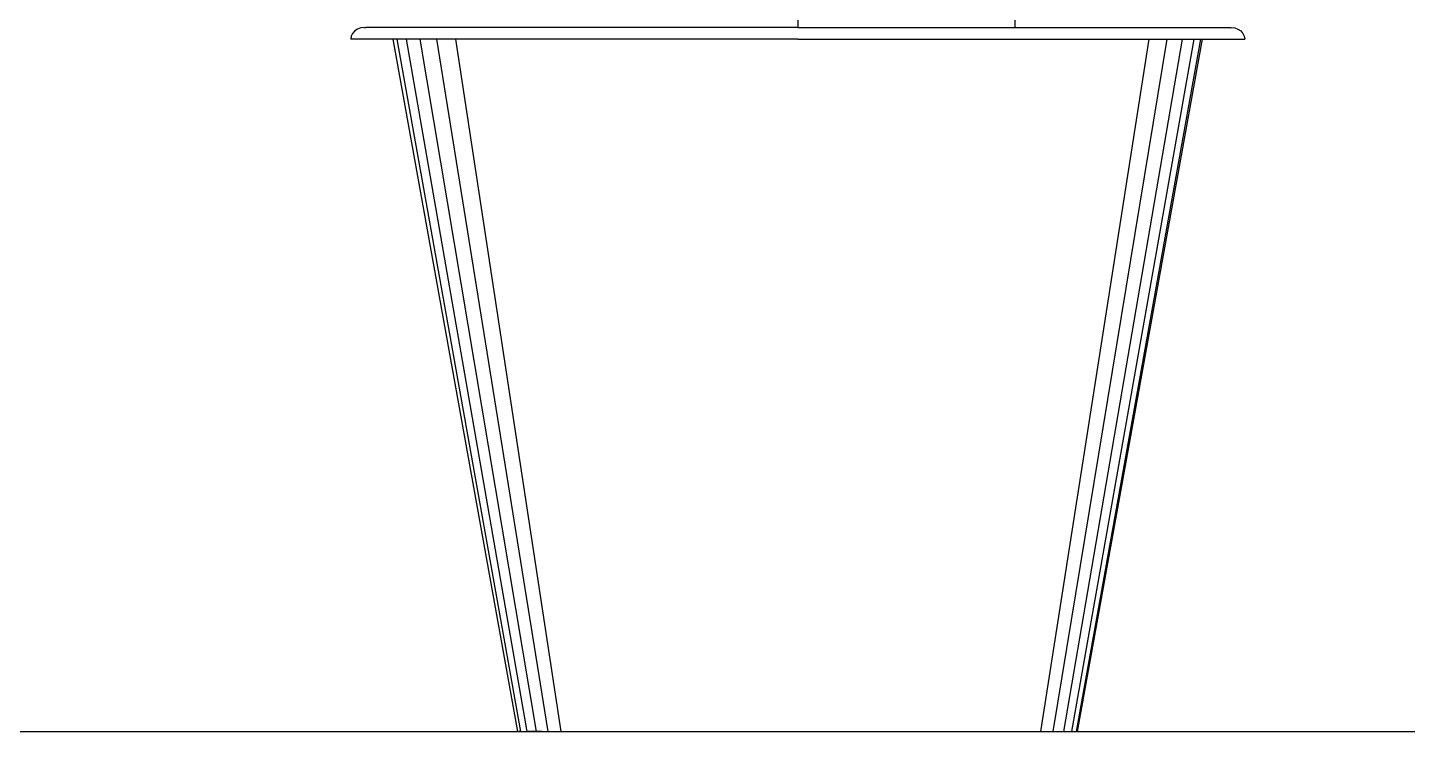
# Model space of a CAD drawing. Header units: metres. Extents: x -175 to 101, y -7 to 93.
# Drawn here: x 6.832 to 7.43, y -0.491 to -0.186 of the extents above; entities that cross this region are included whole.
import ezdxf

# ---------------------------------------------------------------- set-up
doc = ezdxf.new("R2010")
doc.units = ezdxf.units.M

msp = doc.modelspace()

# ---------------------------------------------------------------- linework, layer by layer
for p, q in [((7.16578, 1.73755), (7.16582, -0.18622)), ((7.25987, 1.73771), (7.25987, -0.18622)), ((6.97243, -0.18993), (6.97223, -0.19122)), ((7.16582, -0.19122), (6.97223, -0.19122)), ((6.97301, -0.18872), (6.97243, -0.18993)), ((6.97394, -0.18769), (6.97301, -0.18872)), ((6.97515, -0.18689), (6.97394, -0.18769)), ((6.97656, -0.18639), (6.97515, -0.18689)), ((6.97808, -0.18622), (6.97656, -0.18639)), ((6.97808, -0.18622), (6.97845, -0.18626)), ((6.97882, -0.18622), (6.97845, -0.18626)), ((7.07178, -0.18622), (6.97882, -0.18622)), ((7.04463, -0.49122), (6.99058, -0.19122)), ((7.16582, -0.18622), (7.07178, -0.18622)), ((7.16582, -0.18622), (7.25987, -0.18622)), ((7.16582, -0.19122), (7.35942, -0.19122)), ((7.25987, -0.18622), (7.35283, -0.18622)), ((7.28702, -0.49122), (7.34106, -0.19122)), ((7.35283, -0.18622), (7.35319, -0.18626)), ((7.35357, -0.18622), (7.35319, -0.18626)), ((7.35357, -0.18622), (7.35508, -0.18639)), ((7.35508, -0.18639), (7.35649, -0.18689)), ((7.35649, -0.18689), (7.3577, -0.18769)), ((7.3577, -0.18769), (7.35863, -0.18872)), ((7.35863, -0.18872), (7.35922, -0.18993)), ((7.35922, -0.18993), (7.35942, -0.19122)), ((-6.32776, -0.49122), (17.58576, -0.49122)), ((7.04463, -0.49122), (7.04505, -0.49122)), ((7.04588, -0.49122), (7.04505, -0.49122)), ((7.04588, -0.49122), (7.04708, -0.49122)), ((7.04708, -0.49122), (7.04865, -0.49122)), ((7.05053, -0.49122), (7.04865, -0.49122)), ((7.05271, -0.49122), (7.05053, -0.49122)), ((7.05514, -0.49122), (7.05271, -0.49122)), ((7.05514, -0.49122), (7.05776, -0.49122)), ((7.05776, -0.49122), (7.06052, -0.49122)), ((7.06052, -0.49122), (7.06337, -0.49122)), ((7.06337, -0.49122), (7.26827, -0.49122)), ((7.26827, -0.49122), (7.27112, -0.49122)), ((7.27112, -0.49122), (7.27389, -0.49122)), ((7.27389, -0.49122), (7.27651, -0.49122)), ((7.27651, -0.49122), (7.27893, -0.49122)), ((7.27893, -0.49122), (7.28111, -0.49122)), ((7.28111, -0.49122), (7.283, -0.49122)), ((7.283, -0.49122), (7.28456, -0.49122)), ((7.28456, -0.49122), (7.28577, -0.49122)), ((7.28577, -0.49122), (7.28659, -0.49122)), ((7.28659, -0.49122), (7.28702, -0.49122))]:
    msp.add_line(p, q)
at = {"transparency": 33554508}
for p, q in [((7.04588, -0.49122), (6.99239, -0.19122)), ((7.04865, -0.49122), (6.99639, -0.19122)), ((7.05271, -0.49122), (7.00227, -0.19122)), ((7.05776, -0.49122), (7.00956, -0.19122)), ((7.06337, -0.49122), (7.01768, -0.19122)), ((7.27112, -0.49122), (7.31808, -0.19122)), ((7.27651, -0.49122), (7.32587, -0.19122)), ((7.28111, -0.49122), (7.33252, -0.19122)), ((7.28456, -0.49122), (7.33751, -0.19122)), ((7.28659, -0.49122), (7.34045, -0.19122))]:
    msp.add_line(p, q, dxfattribs=at)

doc.saveas('drawing.dxf')
